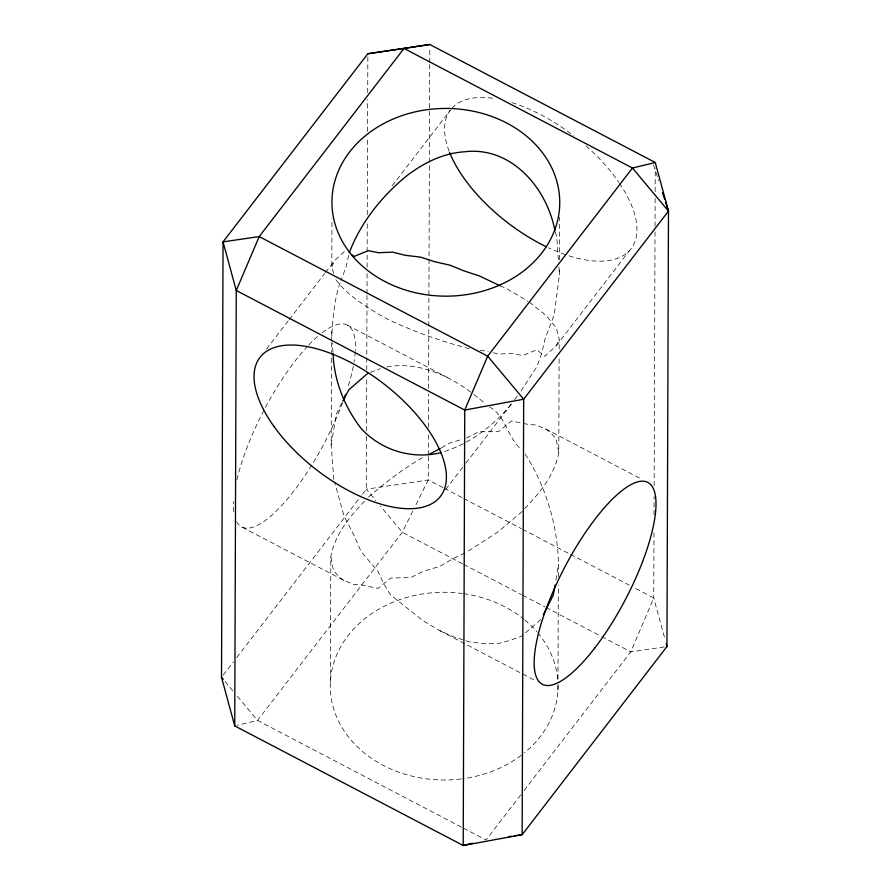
<?xml version="1.0" encoding="UTF-8"?>
<svg xmlns="http://www.w3.org/2000/svg" width="890" height="890" viewBox="0 0 890 890"><rect width="100%" height="100%" fill="white"/><g stroke="black" fill="none" stroke-linecap="round" stroke-linejoin="round"><path stroke-width="0.67" stroke-dasharray="4.45 3.34" d="M330.357 682.129L330.802 556.562C334.94 534.345 349.659 516.767 364.856 500.848M333.817 479.488L331.191 444.822L331.492 356.256M331.503 354.876L331.547 342.428M331.547 341.037C332.738 321.201 333.639 300.453 340.492 281.696M333.539 273.286L331.803 266.844L331.981 218.862M366.513 436.489L366.324 489.189L362.097 494.695M366.524 430.949L366.713 376.859M366.747 369.928L367.003 295.046M367.014 293.655L367.08 272.852M367.103 267.312L367.259 221.543M367.281 214.612L367.559 136.96M367.57 131.409L367.681 99.513M367.715 92.582L367.837 56.526M428.357 456.37L428.268 479.944L415.296 506.099M428.357 454.979L428.435 434.175M428.457 427.245L428.568 393.959M428.591 388.418L428.802 327.398M428.813 326.007L429.369 163.76M429.38 162.369L429.725 63.913M429.725 62.523L429.781 47.27M557.952 690.128L557.974 684.61M557.986 679.081L558.319 585.253M558.353 576.976C560.077 533.555 548.196 490.067 524.933 453.678M524.733 508.535C539.918 492.615 554.637 475.038 558.775 452.821L559.12 355.955M559.143 349.036L559.176 339.357L556.472 328.31L546.193 315.538L529.061 301.933M520.995 391.077L536.881 366.591L541.699 353.452L544.858 339.457L554.259 314.537L559.398 274.843L559.432 266.622M559.454 259.769L559.599 217.271M653.972 532.776L653.738 597.958L665.164 639.977M654.028 514.754L654.094 496.72M654.139 485.628L655.018 231.856M655.04 226.305L655.14 198.57M655.162 191.639L655.24 168.065M331.191 444.822L336.309 414.239L342.505 401.579M555.905 580.035L558.386 564.56M348.713 255.285L346.121 266.744L340.959 280.45M331.803 266.844L334.729 260.436L346.177 249.901M493.338 352.785L498.433 354.053L512.484 353.475L522.697 355.544L536.937 349.748L544.802 356.289L556.25 345.765L559.176 339.357M412.827 511.082L402.313 532.264L257.522 720.399L237.419 725.261M514.687 399.632L517.846 395.36M266.488 349.091L288.393 320.634M289.239 319.543L324.627 273.564M325.462 272.474L334.729 260.436M392.145 185.832L450.273 110.304M223.223 675.121L233.38 661.915M236.773 657.521L361.24 495.797M445.757 489.322L462.611 467.428M465.982 463.056L512.317 402.847C493.75 425.876 469.23 444.41 440.595 452.743M556.25 345.765L629.553 250.535M520.717 794.881L485.996 839.982L462.655 827.767M524.099 790.476L630.799 651.858L653.738 597.958L634.136 587.689M540.764 619.551L521.718 636.139L509.236 640.655L497.421 643.77L482.781 643.492L469.542 641.924L453.5 636.75L439.972 630.721L423.039 620.708L390.565 594.921L383.824 583.907L378.117 571.536L361.062 551.477L353.886 535.046L343.996 515.866L334.551 481.991M368.471 497.032C386.115 482.002 404.416 467.662 424.664 456.381M522.152 511.516L497.81 532.042L466.149 552.423M441.462 447.837L449.372 443.164L462.444 439.226M466.371 438.047L478.72 431.839L498.956 431.305L511.516 421.003L528.638 424.508L535.869 424.964L545.804 429.013L641.857 479.287M464.914 553.001L453.767 558.208L440.205 566.218L423.206 571.335L410.857 577.543L390.621 578.077L378.061 588.379L360.94 584.875L353.708 584.419L343.774 580.369L241.557 526.869M370.362 372.332L380.341 368.727M386.905 366.992C417.532 361.14 448.716 375.257 472.69 393.558M664.274 646.941L630.799 651.858L602.541 637.062M480.188 350.237L488.243 351.517M469.286 348.691C440.149 341.059 411.87 331.002 384.747 317.797C366.257 306.739 347.156 295.78 334.518 277.891M500.058 285.779L506.232 288.393L527.937 301.309M347.389 325.161L449.606 378.662M442.975 487.642L428.268 479.944L366.324 489.189L375.981 500.747M444.199 488.276L462.578 497.899M463.801 498.545L521.395 528.682M522.63 529.327L569.188 553.702M570.412 554.348L629.23 585.131M462.511 563.77L402.313 532.264L380.375 505.998M463.734 564.416L521.473 594.631M522.697 595.277L544.802 606.846M546.037 607.492L601.317 636.428M439.972 630.721L536.036 681.006M461.432 827.122L257.522 720.399L237.33 696.236M545.804 429.013L550.51 432.518L556.083 438.67L558.775 452.821M343.774 580.369L339.068 576.865L333.494 570.712L330.802 556.562M473.714 394.381L485.206 403.504M489.455 406.875C506.343 416.008 507.155 437.702 521.34 449.461M225.037 681.529L233.814 692.031M653.538 164.906L658.656 180.748M555.293 232.001L556.784 237.074L558.464 260.559M332.96 352.14L332.348 343.039M558.887 267.056L559.398 274.843M331.581 331.347L332.014 337.844M558.03 684.688A113.898 93.862 0.2 0 1 524.51 752.74M521.295 755.265A113.898 93.862 0.2 0 1 462.444 778.794M461.109 778.961A113.898 93.862 0.2 0 1 330.268 685.489A113.898 93.862 0.2 0 1 462.322 593.485M463.668 593.674A113.898 93.862 0.2 0 1 523.821 619.129M524.878 619.996A113.898 93.862 0.2 0 1 536.837 631.678M537.749 632.745A113.898 93.862 0.2 0 1 557.73 679.215M322.147 332.726A113.898 34.376 -62.4 0 1 355.332 350.538M355.255 351.839A113.898 34.376 -62.4 0 1 354.02 362.208M353.308 366.191A113.898 34.376 -62.4 0 1 347.556 388.418M342.706 402.436A113.898 34.376 -62.4 0 1 284.322 502.561A113.898 34.376 -62.4 0 1 236.673 521.763M233.847 511.783A113.898 34.376 -62.4 0 1 233.614 501.482M236.963 479.654A113.898 34.376 -62.4 0 1 307.896 345.887M308.752 344.975A113.898 34.376 -62.4 0 1 318.019 336.097M619.44 183.218A113.898 54.59 37.6 0 1 566.785 255.13M565.439 254.673A113.898 54.59 37.6 0 1 548.54 247.798M449.094 151.122A113.898 54.59 37.6 0 1 450.429 109.948M451.964 108.124A113.898 54.59 37.6 0 1 495.296 98.645M512.039 102.662A113.898 54.59 37.6 0 1 573.516 135.658M586.054 145.949A113.898 54.59 37.6 0 1 618.717 182.138"/><path stroke-width="1.33" d="M221.521 677.323L223.045 241.88L367.848 53.745L429.792 44.5L655.263 162.514L668.479 211.108L666.955 646.54L522.152 834.675L463.212 845.5L234.738 725.906L221.521 677.323L223.279 679.426M234.738 725.906L236.262 290.474L223.045 241.88L259.201 236.573L487.687 356.167L523.676 399.232L522.152 834.675L514.12 835.855M555.026 585.064L553.28 595.143L543.289 614.856M349.292 252.749C360.428 223.079 381.254 196.924 405.562 176.765C422.483 163.482 442.875 153.036 464.647 151.778C511.372 146.071 547.061 188.235 554.926 230.733M343.139 400.411L348.813 389.831L367.859 373.244M665.486 201.863L668.479 211.108L523.676 399.232L464.736 410.056L236.262 290.474L259.201 236.573L404.004 48.438L429.792 44.5M440.328 448.504L429.625 454.067M655.263 162.514L632.479 168.032L487.687 356.167L464.736 410.056L463.212 845.5L472.59 843.231M367.848 53.745L404.004 48.438L632.479 168.032L668.479 211.108M508.757 836.644L511.439 836.255M440.595 452.743C411.936 459.596 381.576 450.418 361.485 428.891C344.686 407.32 334.017 380.876 333.06 353.452M500.058 285.779L479.265 275.867L464.235 270.983L449.995 265.187L434.465 261.638L420.425 257.099L405.295 255.308L392.557 252.137L378.495 252.727L368.293 250.657L354.042 256.454L352.14 254.963M662.494 192.618L664.63 199.227M666.243 643.915L666.955 646.54M345.487 394.715A113.898 34.376 -62.4 0 1 343.195 401.145M546.249 246.719A113.898 54.59 37.6 0 1 449.584 152.379M384.88 281.518A113.898 93.862 0.2 0 0 559.643 206.302A113.898 93.862 0.2 0 0 393.013 119.082A113.898 93.862 0.2 0 0 384.88 281.518M273.775 426.188A113.898 54.59 37.6 0 0 439.026 498.077A113.898 54.59 37.6 0 0 337.9 356.334A113.898 54.59 37.6 0 0 273.775 426.188M594.876 647.875A113.898 34.376 -62.4 0 0 648.02 482.514A113.898 34.376 -62.4 0 0 542.411 619.718A113.898 34.376 -62.4 0 0 594.876 647.875"/></g></svg>
